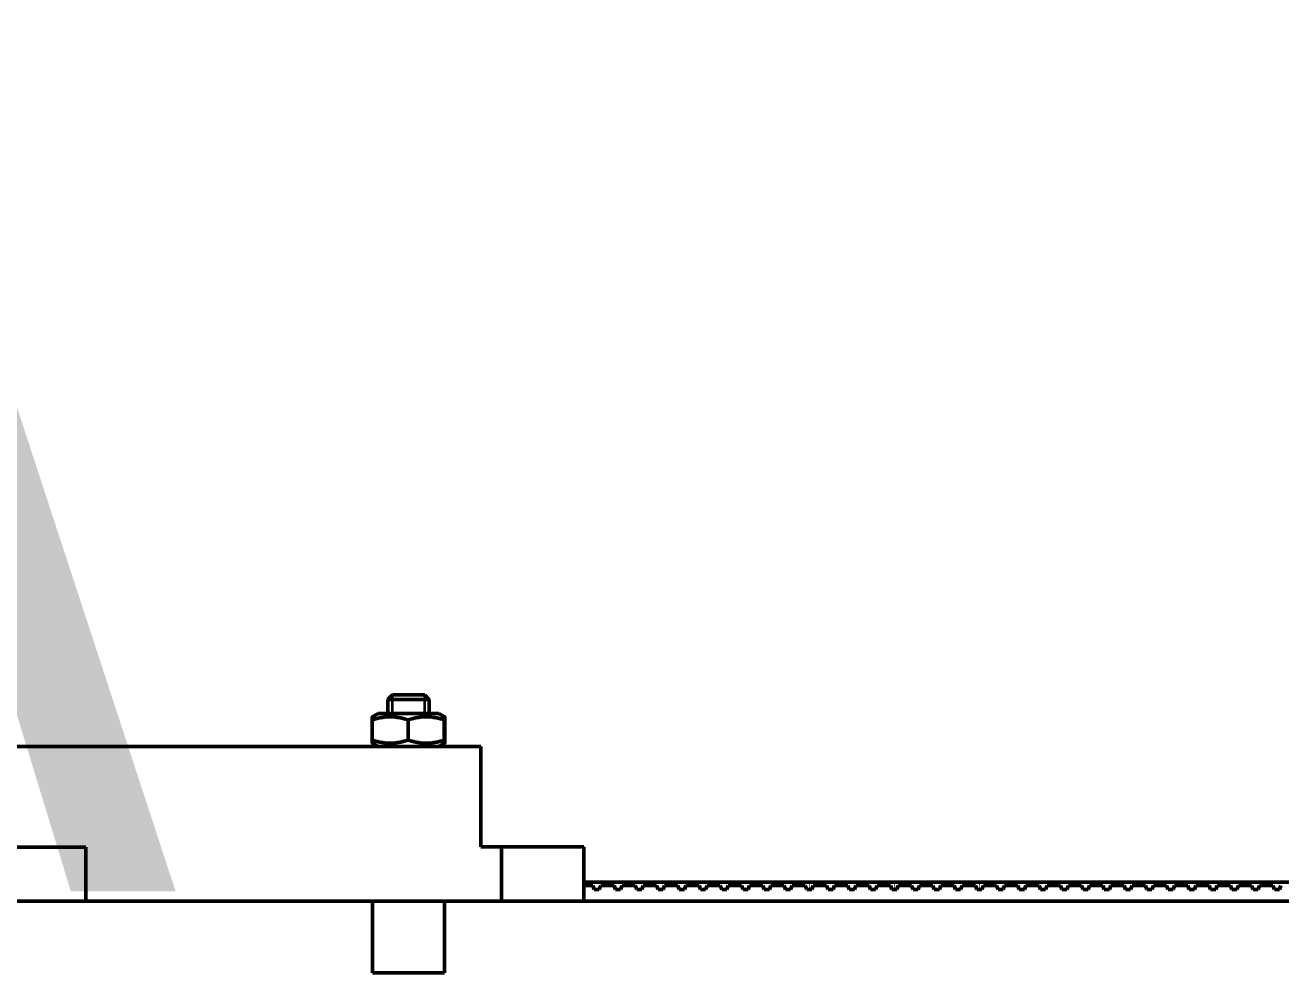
# Model space of a CAD drawing. Header units: millimetres. Extents: x 0 to 6720, y 0 to 4752.
# Drawn here: x 3018.8 to 3140.5, y 1911.6 to 2003.5 of the extents above; entities that cross this region are included whole.
import ezdxf

# ---------------------------------------------------------------- set-up
doc = ezdxf.new("R2010")
doc.units = ezdxf.units.MM
doc.header["$LTSCALE"] = 16
doc.linetypes.add('CHAIN', pattern=[0.3543, 0.2362, -0.0295, 0.0591, -0.0295])
for name, color, linetype, lineweight in [('Linia przekroju (ISO)', 7, 'CHAIN', 70), ('Widoczne (ISO)', 7, 'Continuous', 50), ('Widoczne wąskie (ISO)', 7, 'Continuous', 35)]:
    doc.layers.add(name, color=color, linetype=linetype, lineweight=lineweight)
doc.styles.add('Tekst etykiety (ISO)', font='tahoma.ttf')

# ---------------------------------------------------------------- blocks, each defined once
blk = doc.blocks.new('2dTransPrzekrój0')
at = {"layer": 'Linia przekroju (ISO)', "char_height": 5.25, "attachment_point": 7, "style": 'Tekst etykiety (ISO)'}
for insert in [(185.4013, 119.9698), (185.4013, 114.7026)]:
    blk.add_mtext('A', dxfattribs=dict(at, insert=insert))

msp = doc.modelspace()

# ---------------------------------------------------------------- linework, layer by layer
at = {"layer": 'Widoczne (ISO)'}
for p, q in [((3054.39, 1938.57), (3053.96, 1938.14)), ((3057.96, 1938.14), (3053.96, 1938.14)), ((3053.96, 1936.77), (3053.96, 1938.14)), ((3054.39, 1938.57), (3057.53, 1938.57)), ((3057.53, 1938.57), (3057.96, 1938.14)), ((3057.96, 1936.77), (3057.96, 1938.14)), ((3052.43, 1936.14), (3052.43, 1934.2)), ((3053.01, 1936.77), (3052.46, 1936.46)), ((3058.91, 1936.77), (3053.01, 1936.77)), ((3055.91, 1936.14), (3055.91, 1934.2)), ((3058.91, 1936.77), (3059.46, 1936.46)), ((3059.43, 1936.14), (3059.43, 1934.2)), ((3059.48, 1936.14), (3059.48, 1934.2)), ((2962.96, 1933.57), (3062.96, 1933.57)), ((3053.01, 1933.57), (3052.46, 1933.89)), ((3058.91, 1933.57), (3059.46, 1933.89)), ((3062.96, 1933.57), (3062.96, 1923.85)), ((3014.66, 1923.81), (3024.66, 1923.81)), ((3024.66, 1923.81), (3024.66, 1918.57)), ((3062.96, 1923.85), (3064.96, 1923.85)), ((3064.96, 1923.85), (3064.96, 1918.57)), ((3064.96, 1923.85), (3072.96, 1923.85)), ((3072.96, 1923.85), (3072.96, 1918.57)), ((4017.77, 1920.41), (3072.96, 1920.43)), ((3072.96, 1920.11), (3073.82, 1920.11)), ((3073.82, 1920.11), (3073.96, 1919.72)), ((3074.21, 1920.07), (3074.21, 1920.07)), ((3074.21, 1920.07), (3074.21, 1920.07)), ((3074.21, 1920.07), (3074.21, 1920.07)), ((3074.21, 1920.07), (3074.21, 1920.07)), ((3074.45, 1919.72), (3074.6, 1920.11)), ((3074.6, 1920.11), (3075.88, 1920.11)), ((3075.88, 1920.11), (3076.02, 1919.72)), ((3076.27, 1920.07), (3076.27, 1920.07)), ((3076.27, 1920.07), (3076.27, 1920.07)), ((3076.27, 1920.07), (3076.27, 1920.07)), ((3076.27, 1920.07), (3076.27, 1920.07)), ((3076.52, 1919.72), (3076.66, 1920.11)), ((3076.66, 1920.11), (3077.94, 1920.11)), ((3077.94, 1920.11), (3078.08, 1919.72)), ((3078.33, 1920.07), (3078.33, 1920.07)), ((3078.33, 1920.07), (3078.33, 1920.07)), ((3078.33, 1920.07), (3078.33, 1920.07)), ((3078.33, 1920.07), (3078.33, 1920.07)), ((3078.58, 1919.72), (3078.72, 1920.11)), ((3078.72, 1920.11), (3080, 1920.11)), ((3080, 1920.11), (3080.15, 1919.72)), ((3080.39, 1920.07), (3080.39, 1920.07)), ((3080.39, 1920.07), (3080.39, 1920.07)), ((3080.39, 1920.07), (3080.39, 1920.07)), ((3080.39, 1920.07), (3080.39, 1920.07)), ((3080.64, 1919.72), (3080.78, 1920.11)), ((3080.78, 1920.11), (3082.06, 1920.11)), ((3082.06, 1920.11), (3082.21, 1919.72)), ((3082.45, 1920.07), (3082.45, 1920.07)), ((3082.45, 1920.07), (3082.45, 1920.07)), ((3082.45, 1920.07), (3082.45, 1920.07)), ((3082.45, 1920.07), (3082.45, 1920.07)), ((3082.7, 1919.72), (3082.84, 1920.11)), ((3082.84, 1920.11), (3084.12, 1920.11)), ((3084.12, 1920.11), (3084.27, 1919.72)), ((3084.51, 1920.07), (3084.51, 1920.07)), ((3084.51, 1920.07), (3084.51, 1920.07)), ((3084.51, 1920.07), (3084.51, 1920.07)), ((3084.51, 1920.07), (3084.51, 1920.07)), ((3084.76, 1919.72), (3084.9, 1920.11)), ((3084.9, 1920.11), (3086.18, 1920.11)), ((3086.18, 1920.11), (3086.33, 1919.72)), ((3086.57, 1920.07), (3086.57, 1920.07)), ((3086.57, 1920.07), (3086.57, 1920.07)), ((3086.57, 1920.07), (3086.57, 1920.07)), ((3086.57, 1920.07), (3086.57, 1920.07)), ((3086.82, 1919.72), (3086.96, 1920.11)), ((3086.96, 1920.11), (3088.24, 1920.11)), ((3088.24, 1920.11), (3088.39, 1919.72)), ((3088.63, 1920.07), (3088.63, 1920.07)), ((3088.63, 1920.07), (3088.63, 1920.07)), ((3088.63, 1920.07), (3088.63, 1920.07)), ((3088.63, 1920.07), (3088.63, 1920.07)), ((3088.88, 1919.72), (3089.02, 1920.11)), ((3089.02, 1920.11), (3090.3, 1920.11)), ((3090.3, 1920.11), (3090.45, 1919.72)), ((3090.69, 1920.07), (3090.69, 1920.07)), ((3090.69, 1920.07), (3090.69, 1920.07)), ((3090.69, 1920.07), (3090.69, 1920.07)), ((3090.69, 1920.07), (3090.69, 1920.07)), ((3090.94, 1919.72), (3091.08, 1920.11)), ((3091.08, 1920.11), (3092.36, 1920.11)), ((3092.36, 1920.11), (3092.51, 1919.72)), ((3092.75, 1920.07), (3092.75, 1920.07)), ((3092.75, 1920.07), (3092.75, 1920.07)), ((3092.75, 1920.07), (3092.75, 1920.07)), ((3092.75, 1920.07), (3092.75, 1920.07)), ((3093, 1919.72), (3093.14, 1920.11)), ((3093.14, 1920.11), (3094.42, 1920.11)), ((3094.42, 1920.11), (3094.57, 1919.72)), ((3094.81, 1920.07), (3094.82, 1920.07)), ((3094.81, 1920.07), (3094.81, 1920.07)), ((3094.82, 1920.07), (3094.81, 1920.07)), ((3094.82, 1920.07), (3094.82, 1920.07)), ((3095.06, 1919.72), (3095.2, 1920.11)), ((3095.2, 1920.11), (3096.48, 1920.11)), ((3096.48, 1920.11), (3096.63, 1919.72)), ((3096.87, 1920.07), (3096.88, 1920.07)), ((3096.87, 1920.07), (3096.87, 1920.07)), ((3096.88, 1920.07), (3096.87, 1920.07)), ((3096.88, 1920.07), (3096.88, 1920.07)), ((3097.12, 1919.72), (3097.26, 1920.11)), ((3097.26, 1920.11), (3098.54, 1920.11)), ((3098.54, 1920.11), (3098.69, 1919.72)), ((3098.93, 1920.07), (3098.94, 1920.07)), ((3098.93, 1920.07), (3098.93, 1920.07)), ((3098.94, 1920.07), (3098.93, 1920.07)), ((3098.94, 1920.07), (3098.94, 1920.07)), ((3099.18, 1919.72), (3099.32, 1920.11)), ((3099.32, 1920.11), (3100.61, 1920.11)), ((3100.61, 1920.11), (3100.75, 1919.72)), ((3100.99, 1920.07), (3101, 1920.07)), ((3100.99, 1920.07), (3100.99, 1920.07)), ((3101, 1920.07), (3100.99, 1920.07)), ((3101, 1920.07), (3101, 1920.07)), ((3101.24, 1919.72), (3101.38, 1920.11)), ((3101.38, 1920.11), (3102.67, 1920.11)), ((3102.67, 1920.11), (3102.81, 1919.72)), ((3103.05, 1920.07), (3103.06, 1920.07)), ((3103.05, 1920.07), (3103.05, 1920.07)), ((3103.06, 1920.07), (3103.05, 1920.07)), ((3103.06, 1920.07), (3103.06, 1920.07)), ((3103.3, 1919.72), (3103.44, 1920.11)), ((3103.44, 1920.11), (3104.73, 1920.11)), ((3104.73, 1920.11), (3104.87, 1919.72)), ((3105.11, 1920.07), (3105.12, 1920.07)), ((3105.11, 1920.07), (3105.11, 1920.07)), ((3105.12, 1920.07), (3105.11, 1920.07)), ((3105.12, 1920.07), (3105.12, 1920.07)), ((3105.36, 1919.72), (3105.5, 1920.11)), ((3105.5, 1920.11), (3106.79, 1920.11)), ((3106.79, 1920.11), (3106.93, 1919.72)), ((3107.17, 1920.07), (3107.18, 1920.07)), ((3107.17, 1920.07), (3107.17, 1920.07)), ((3107.18, 1920.07), (3107.17, 1920.07)), ((3107.18, 1920.07), (3107.18, 1920.07)), ((3107.42, 1919.72), (3107.56, 1920.11)), ((3107.56, 1920.11), (3108.85, 1920.11)), ((3108.85, 1920.11), (3108.99, 1919.72)), ((3109.23, 1920.07), (3109.24, 1920.07)), ((3109.23, 1920.07), (3109.23, 1920.07)), ((3109.24, 1920.07), (3109.23, 1920.07)), ((3109.24, 1920.07), (3109.24, 1920.07)), ((3109.48, 1919.72), (3109.62, 1920.11)), ((3109.62, 1920.11), (3110.91, 1920.11)), ((3110.91, 1920.11), (3111.05, 1919.72)), ((3111.29, 1920.07), (3111.3, 1920.07)), ((3111.29, 1920.07), (3111.29, 1920.07)), ((3111.3, 1920.07), (3111.29, 1920.07)), ((3111.3, 1920.07), (3111.3, 1920.07)), ((3111.54, 1919.72), (3111.69, 1920.11)), ((3111.69, 1920.11), (3112.97, 1920.11)), ((3112.97, 1920.11), (3113.11, 1919.72)), ((3113.35, 1920.07), (3113.36, 1920.07)), ((3113.35, 1920.07), (3113.35, 1920.07)), ((3113.36, 1920.07), (3113.35, 1920.07)), ((3113.36, 1920.07), (3113.36, 1920.07)), ((3113.6, 1919.72), (3113.75, 1920.11)), ((3113.75, 1920.11), (3115.03, 1920.11)), ((3115.03, 1920.11), (3115.17, 1919.72)), ((3115.41, 1920.07), (3115.42, 1920.07)), ((3115.41, 1920.07), (3115.41, 1920.07)), ((3115.42, 1920.07), (3115.41, 1920.07)), ((3115.42, 1920.07), (3115.42, 1920.07)), ((3115.66, 1919.72), (3115.81, 1920.11)), ((3115.81, 1920.11), (3117.09, 1920.11)), ((3117.09, 1920.11), (3117.23, 1919.72)), ((3117.48, 1920.07), (3117.48, 1920.07)), ((3117.48, 1920.07), (3117.48, 1920.07)), ((3117.48, 1920.07), (3117.48, 1920.07)), ((3117.48, 1920.07), (3117.48, 1920.07)), ((3117.72, 1919.72), (3117.87, 1920.11)), ((3117.87, 1920.11), (3119.15, 1920.11)), ((3119.15, 1920.11), (3119.29, 1919.72)), ((3119.54, 1920.07), (3119.54, 1920.07)), ((3119.54, 1920.07), (3119.54, 1920.07)), ((3119.54, 1920.07), (3119.54, 1920.07)), ((3119.54, 1920.07), (3119.54, 1920.07)), ((3119.78, 1919.72), (3119.93, 1920.11)), ((3119.93, 1920.11), (3121.21, 1920.11)), ((3121.21, 1920.11), (3121.35, 1919.72)), ((3121.6, 1920.07), (3121.6, 1920.07)), ((3121.6, 1920.07), (3121.6, 1920.07)), ((3121.6, 1920.07), (3121.6, 1920.07)), ((3121.6, 1920.07), (3121.6, 1920.07)), ((3121.84, 1919.72), (3121.99, 1920.11)), ((3121.99, 1920.11), (3123.27, 1920.11)), ((3123.27, 1920.11), (3123.41, 1919.72)), ((3123.66, 1920.07), (3123.66, 1920.07)), ((3123.66, 1920.07), (3123.66, 1920.07)), ((3123.66, 1920.07), (3123.66, 1920.07)), ((3123.66, 1920.07), (3123.66, 1920.07)), ((3123.9, 1919.72), (3124.05, 1920.11)), ((3124.05, 1920.11), (3125.33, 1920.11)), ((3125.33, 1920.11), (3125.47, 1919.72)), ((3125.72, 1920.07), (3125.72, 1920.07)), ((3125.72, 1920.07), (3125.72, 1920.07)), ((3125.72, 1920.07), (3125.72, 1920.07)), ((3125.72, 1920.07), (3125.72, 1920.07)), ((3125.96, 1919.72), (3126.11, 1920.11)), ((3126.11, 1920.11), (3127.39, 1920.11)), ((3127.39, 1920.11), (3127.53, 1919.72)), ((3127.78, 1920.07), (3127.78, 1920.07)), ((3127.78, 1920.07), (3127.78, 1920.07)), ((3127.78, 1920.07), (3127.78, 1920.07)), ((3127.78, 1920.07), (3127.78, 1920.07)), ((3128.02, 1919.72), (3128.17, 1920.11)), ((3128.17, 1920.11), (3129.45, 1920.11)), ((3129.45, 1920.11), (3129.59, 1919.72)), ((3129.84, 1920.07), (3129.84, 1920.07)), ((3129.84, 1920.07), (3129.84, 1920.07)), ((3129.84, 1920.07), (3129.84, 1920.07)), ((3129.84, 1920.07), (3129.84, 1920.07)), ((3130.08, 1919.72), (3130.23, 1920.11)), ((3130.23, 1920.11), (3131.51, 1920.11)), ((3131.51, 1920.11), (3131.65, 1919.72)), ((3131.9, 1920.07), (3131.9, 1920.07)), ((3131.9, 1920.07), (3131.9, 1920.07)), ((3131.9, 1920.07), (3131.9, 1920.07)), ((3131.9, 1920.07), (3131.9, 1920.07)), ((3132.14, 1919.72), (3132.29, 1920.11)), ((3132.29, 1920.11), (3133.57, 1920.11)), ((3133.57, 1920.11), (3133.71, 1919.72)), ((3133.96, 1920.07), (3133.96, 1920.07)), ((3133.96, 1920.07), (3133.96, 1920.07)), ((3133.96, 1920.07), (3133.96, 1920.07)), ((3133.96, 1920.07), (3133.96, 1920.07)), ((3134.21, 1919.72), (3134.35, 1920.11)), ((3134.35, 1920.11), (3135.63, 1920.11)), ((3135.63, 1920.11), (3135.78, 1919.72)), ((3136.02, 1920.07), (3136.02, 1920.07)), ((3136.02, 1920.07), (3136.02, 1920.07)), ((3136.02, 1920.07), (3136.02, 1920.07)), ((3136.02, 1920.07), (3136.02, 1920.07)), ((3136.27, 1919.72), (3136.41, 1920.11)), ((3136.41, 1920.11), (3137.69, 1920.11)), ((3137.69, 1920.11), (3137.84, 1919.72)), ((3138.08, 1920.07), (3138.08, 1920.07)), ((3138.08, 1920.07), (3138.08, 1920.07)), ((3138.08, 1920.07), (3138.08, 1920.07)), ((3138.08, 1920.07), (3138.08, 1920.07)), ((3138.33, 1919.72), (3138.47, 1920.11)), ((3138.47, 1920.11), (3139.75, 1920.11)), ((3139.75, 1920.11), (3139.9, 1919.72)), ((3140.14, 1920.07), (3140.14, 1920.07)), ((3140.14, 1920.07), (3140.14, 1920.07)), ((3140.14, 1920.07), (3140.14, 1920.07)), ((3140.14, 1920.07), (3140.14, 1920.07)), ((3140.39, 1919.72), (3140.53, 1920.11)), ((3073.96, 1919.72), (3074.45, 1919.72)), ((3076.02, 1919.72), (3076.52, 1919.72)), ((3078.08, 1919.72), (3078.58, 1919.72)), ((3080.15, 1919.72), (3080.64, 1919.72)), ((3082.21, 1919.72), (3082.7, 1919.72)), ((3084.27, 1919.72), (3084.76, 1919.72)), ((3086.33, 1919.72), (3086.82, 1919.72)), ((3088.39, 1919.72), (3088.88, 1919.72)), ((3090.45, 1919.72), (3090.94, 1919.72)), ((3092.51, 1919.72), (3093, 1919.72)), ((3094.57, 1919.72), (3095.06, 1919.72)), ((3096.63, 1919.72), (3097.12, 1919.72)), ((3098.69, 1919.72), (3099.18, 1919.72)), ((3100.75, 1919.72), (3101.24, 1919.72)), ((3102.81, 1919.72), (3103.3, 1919.72)), ((3104.87, 1919.72), (3105.36, 1919.72)), ((3106.93, 1919.72), (3107.42, 1919.72)), ((3108.99, 1919.72), (3109.48, 1919.72)), ((3111.05, 1919.72), (3111.54, 1919.72)), ((3113.11, 1919.72), (3113.6, 1919.72)), ((3115.17, 1919.72), (3115.66, 1919.72)), ((3117.23, 1919.72), (3117.72, 1919.72)), ((3119.29, 1919.72), (3119.78, 1919.72)), ((3121.35, 1919.72), (3121.84, 1919.72)), ((3123.41, 1919.72), (3123.9, 1919.72)), ((3125.47, 1919.72), (3125.96, 1919.72)), ((3127.53, 1919.72), (3128.02, 1919.72)), ((3129.59, 1919.72), (3130.08, 1919.72)), ((3131.65, 1919.72), (3132.14, 1919.72)), ((3133.71, 1919.72), (3134.21, 1919.72)), ((3135.78, 1919.72), (3136.27, 1919.72)), ((3137.84, 1919.72), (3138.33, 1919.72)), ((3139.9, 1919.72), (3140.39, 1919.72)), ((3024.66, 1918.57), (3014.66, 1918.57)), ((3064.96, 1918.57), (3024.66, 1918.57)), ((3052.46, 1918.57), (3052.46, 1911.62)), ((3059.46, 1918.57), (3059.46, 1911.62)), ((3064.96, 1918.57), (3072.96, 1918.57)), ((3072.96, 1918.57), (4017.77, 1918.57)), ((3052.46, 1911.62), (3059.46, 1911.62))]:
    msp.add_line(p, q, dxfattribs=at)
for points, weights in [([(3052.43, 1936.14), (3052.45, 1936.45), (3052.46, 1936.46)], [1, 1.07549345042, 1.07730569564]), ([(3055.91, 1936.14), (3054.17, 1936.73), (3052.43, 1936.14)], [1, 1.15470053838, 1]), ([(3059.43, 1936.14), (3057.67, 1936.73), (3055.91, 1936.14)], [1, 1.15470053838, 1]), ([(3059.48, 1936.14), (3059.46, 1936.73), (3059.43, 1936.14)], [1, 1.15470053838, 1]), ([(3052.43, 1934.2), (3054.17, 1933.62), (3055.91, 1934.2)], [1, 1.15470053838, 1]), ([(3052.46, 1933.89), (3052.45, 1933.9), (3052.43, 1934.2)], [1.07730569564, 1.07549345041, 1]), ([(3055.91, 1934.2), (3057.67, 1933.62), (3059.43, 1934.2)], [1, 1.15470053838, 1]), ([(3059.43, 1934.2), (3059.46, 1933.62), (3059.48, 1934.2)], [1, 1.15470053838, 1])]:
    msp.add_rational_spline(points, weights, degree=2, dxfattribs=at)
at = {"layer": 'Widoczne wąskie (ISO)'}
for p, q in [((3054.38, 1938.56), (3054.38, 1936.77)), ((3057.54, 1936.77), (3057.54, 1938.56))]:
    msp.add_line(p, q, dxfattribs=at)

# ---------------------------------------------------------------- block references
at = {"layer": 'Linia przekroju (ISO)', "xscale": 16, "yscale": 16, "zscale": 16}
msp.add_blockref('2dTransPrzekrój0', (0, 0), dxfattribs=at)

doc.saveas('drawing.dxf')
